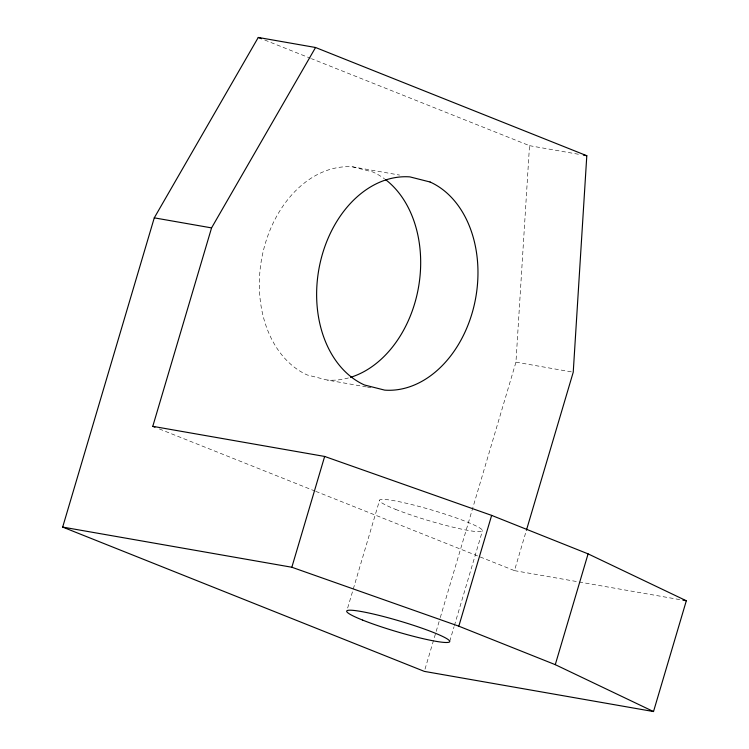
<?xml version="1.0" encoding="UTF-8"?>
<svg xmlns="http://www.w3.org/2000/svg" width="749" height="749" viewBox="0 0 749 749"><rect width="100%" height="100%" fill="white"/><g stroke="black" fill="none" stroke-linecap="round" stroke-linejoin="round"><path stroke-width="0.56" stroke-dasharray="3.75 2.81" d="M440.281 617.607L515.949 362.151L529.515 145.68L311.425 58.665M347.648 608.038L352.948 590.137M353.285 589.014L379.471 500.604M425.011 669.138L439.944 618.721M449.737 641.294L454.044 626.744M454.381 625.621L482.553 530.498M315.694 491.325L514.46 570.635L526.079 531.387M529.515 145.68L578.79 154.313M366.364 386.915L327.407 380.08L307.212 374.959A107.5 79.712 -80.1 0 1 262.646 253.836A107.5 79.712 -80.1 0 1 352.61 166.84L399.591 175.079M515.949 362.151L573.238 372.197M367.506 387.111L370.942 387.72M514.46 570.635L680.598 599.752M352.61 166.84L372.805 171.97A107.5 79.712 -80.1 0 1 384.499 178.824M264.772 40.043L310.339 58.225M159.303 428.934L314.608 490.895M348.454 377.945A107.5 79.712 -80.1 0 1 327.407 380.08M395.491 509.329A53.75 5.524 16.5 0 0 481.139 531.575A53.75 5.524 16.5 0 0 416.407 505.753A53.75 5.524 16.5 0 0 395.491 509.329"/><path stroke-width="1.12" d="M315.554 47.496L211.564 227.893L152.777 426.331L324.654 456.45L491.644 515.387L588.087 553.867L686.327 600.754L653.512 711.55L424.346 671.385L62.673 527.081L154.275 217.847L258.265 37.45L315.554 47.496L586.804 155.717L573.238 372.197L526.407 530.273M62.673 527.081L291.838 567.246L324.654 456.45M653.512 711.55L555.271 664.663L458.819 626.183L491.644 515.387M555.271 664.663L588.087 553.867M583.368 155.118L586.804 155.717M154.275 217.847L211.564 227.893M682.891 600.155L686.327 600.754M291.838 567.246L458.819 626.183M258.265 37.45L261.513 38.751M152.777 426.331L154.959 427.192M385.426 179.517A107.5 79.712 -80.1 0 1 418.494 287.382A107.5 79.712 -80.1 0 1 350.541 377.337M430.095 182.007L409.9 176.886A107.5 79.712 -80.1 0 0 319.935 263.873A107.5 79.712 -80.1 0 0 364.501 385.005L384.696 390.126A107.5 79.712 -80.1 0 0 474.66 303.139A107.5 79.712 -80.1 0 0 430.095 182.007M362.675 620.116A53.75 5.524 16.5 0 0 448.323 642.37A53.75 5.524 16.5 0 0 383.591 616.549A53.75 5.524 16.5 0 0 362.675 620.116"/></g></svg>
